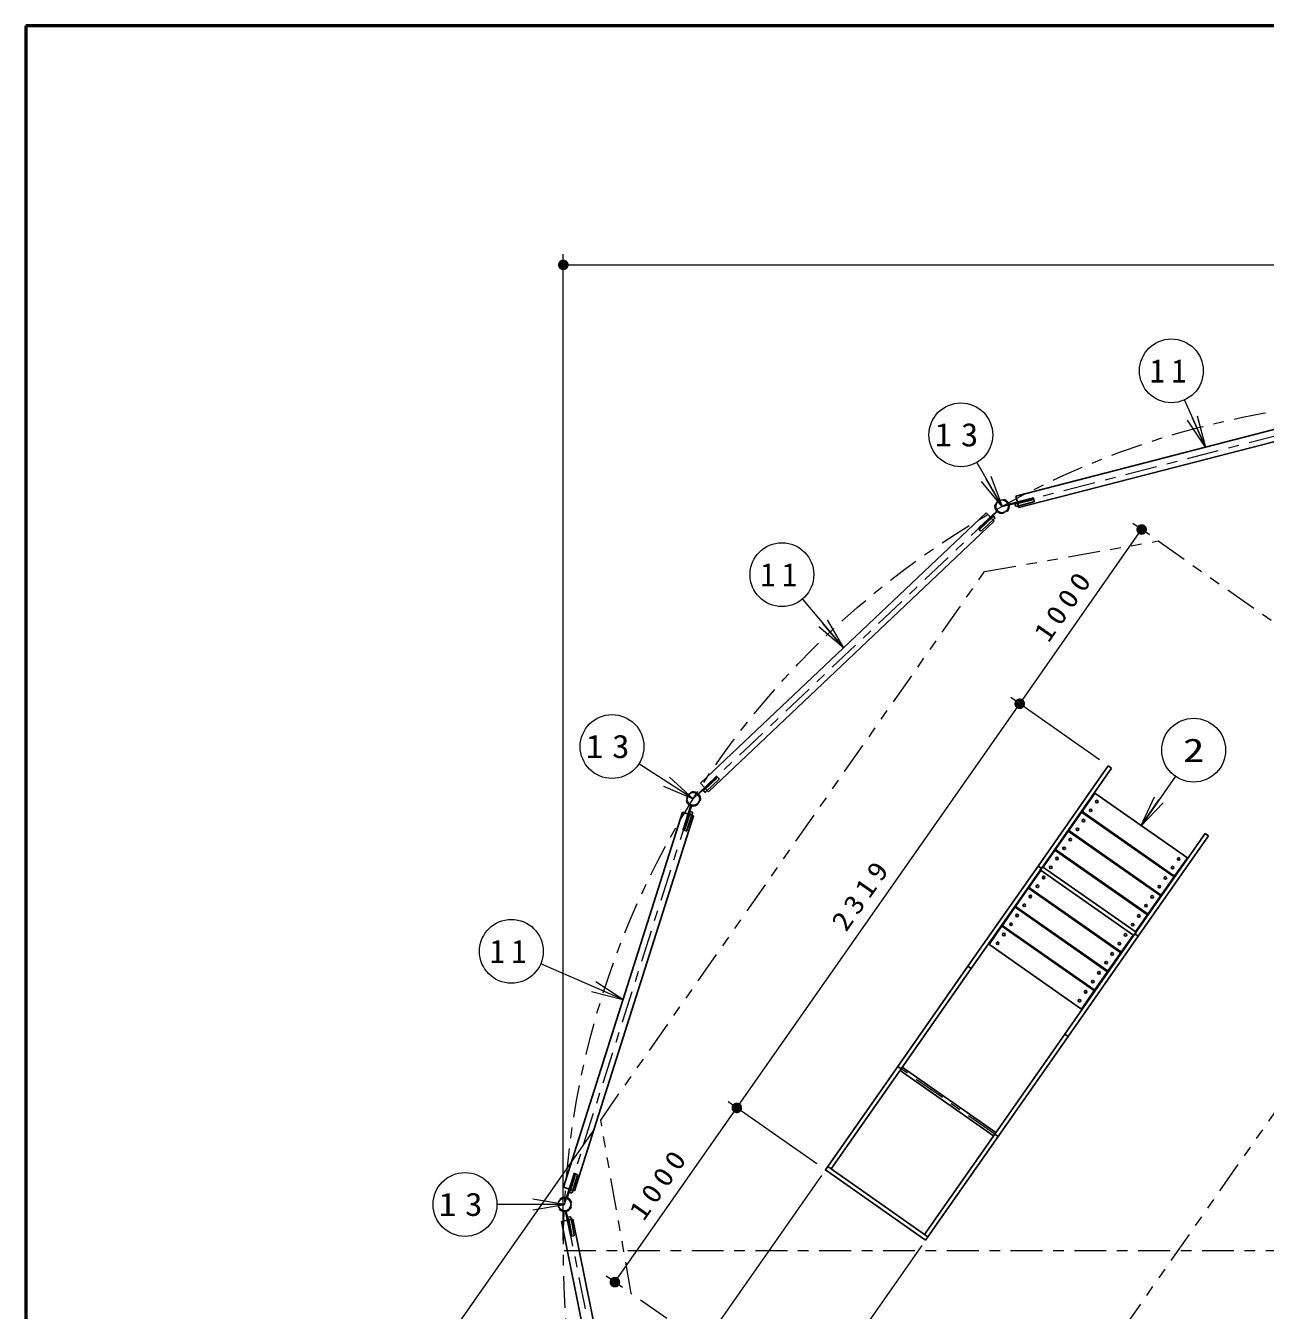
# Model space of a CAD drawing. Units: millimetres on the paper, scale 1:50. Extents: x -805 to -334, y -297 to 267.
# Drawn here: x -805 to -688.4, y 146.2 to 267 of the extents above; entities that cross this region are included whole.
import ezdxf
from ezdxf.enums import TextEntityAlignment as Align

# ---------------------------------------------------------------- set-up
doc = ezdxf.new("R2010")
doc.units = ezdxf.units.MM
doc.linetypes.add('USER2', pattern=[6, 3, -1, 1, -1])
doc.linetypes.add('USER3', pattern=[8, 3, -1, 1, -1, 1, -1])
doc.layers.add('1_50', color=7, linetype='Continuous', lineweight=25)
doc.layers.add('NAKAMURA図枠', color=7, linetype='Continuous', lineweight=13)
doc.styles.add('ＭＳ ゴシック', font='')
doc.styles.get('ＭＳ ゴシック').set_extended_font_data('MS Gothic')

# ---------------------------------------------------------------- blocks, each defined once
blk = doc.blocks.new('filled_dot')
at = {"color": 0, "linetype": 'Continuous', "lineweight": -2, "const_width": 1.25}
blk.add_lwpolyline([(-0.625, 0, 1), (0.625, 0, 1)], format="xyb", close=True, dxfattribs=at)
blk = doc.blocks.new('open_arrow')
at = {"color": 0, "linetype": 'Continuous', "lineweight": -2}
blk.add_lwpolyline([(7.5, 1.25), (0, 0), (7.5, -1.25)], dxfattribs=at)

msp = doc.modelspace()

# ---------------------------------------------------------------- linework, layer by layer
at = {"layer": '1_50', "lineweight": 13}
for p, q in [((-754.432, 152.811), (-754.432, 245.516)), ((-754.432, 244.516), (-594.432, 244.516)), ((-696.02, 231.811), (-694.045, 227.367)), ((-694.045, 227.367), (-695.72, 229.905)), ((-694.045, 227.367), (-695.263, 230.109)), ((-694.806, 230.312), (-694.045, 227.367)), ((-715.542, 225.936), (-713.162, 221.811)), ((-714.228, 224.659), (-713.162, 221.811)), ((-713.162, 221.811), (-715.094, 224.16)), ((-713.162, 221.811), (-714.661, 224.409)), ((-699.312, 219.13), (-700.856, 220.211)), ((-711.508, 203.254), (-700.037, 219.637)), ((-731.94, 213.097), (-728.082, 208.513)), ((-728.082, 208.513), (-730.396, 210.486)), ((-728.082, 208.513), (-730.014, 210.808)), ((-729.631, 211.13), (-728.082, 208.513)), ((-738.111, 165.262), (-711.508, 203.254)), ((-703.998, 197.995), (-712.327, 203.828)), ((-703.998, 197.995), (-712.327, 203.828)), ((-742.209, 194.311), (-747.326, 197.607)), ((-696.86, 196.434), (-700.126, 191.756)), ((-700.126, 191.756), (-698.818, 194.502)), ((-700.126, 191.756), (-698.409, 194.216)), ((-697.999, 193.93), (-700.126, 191.756)), ((-748.821, 175.468), (-756.561, 178.799)), ((-730.6, 160.003), (-738.93, 165.835)), ((-730.6, 160.003), (-738.93, 165.835)), ((-749.582, 148.879), (-738.111, 165.262)), ((-751.489, 163.296), (-764.968, 144.046)), ((-730.137, 158.922), (-748.585, 132.574)), ((-730.137, 158.922), (-748.585, 132.574)), ((-754.315, 156.185), (-760.676, 156.185)), ((-720.717, 152.325), (-739.165, 125.978)), ((-720.717, 152.325), (-739.165, 125.978)), ((-748.858, 148.372), (-750.401, 149.452))]:
    msp.add_line(p, q, dxfattribs=at)
at = {"layer": '1_50'}
for p, q in [((-711.857, 222.768), (-676.037, 232.017)), ((-711.582, 221.703), (-675.762, 230.952)), ((-711.582, 221.703), (-711.857, 222.768)), ((-741.531, 195.78), (-714.666, 221.214)), ((-713.91, 220.416), (-714.666, 221.214)), ((-740.775, 194.981), (-713.91, 220.416)), ((-740.775, 194.981), (-741.531, 195.78)), ((-754.43, 157.8), (-743.237, 193.061)), ((-753.381, 157.467), (-742.188, 192.728)), ((-742.188, 192.728), (-743.237, 193.061)), ((-753.381, 157.467), (-754.43, 157.8)), ((-753.528, 154.811), (-754.606, 154.595)), ((-747.329, 118.322), (-754.606, 154.595)), ((-746.251, 118.539), (-753.528, 154.811))]:
    msp.add_line(p, q, dxfattribs=at)
at = {"layer": '1_50', "linetype": 'USER2', "lineweight": 13}
for p, q in [((-713.162, 221.811), (-674.432, 231.811)), ((-742.209, 194.311), (-713.162, 221.811)), ((-754.313, 156.186), (-742.209, 194.311)), ((-713.858, 162.783), (-722.656, 168.943)), ((-746.446, 116.967), (-754.313, 156.186)), ((-613.359, 151.811), (-754.432, 151.811))]:
    msp.add_line(p, q, dxfattribs=at)
at = {"layer": '1_50', "color": 2}
for p, q in [((-712.991, 222.391), (-712.973, 222.453)), ((-712.522, 222.009), (-710.339, 222.573)), ((-712.506, 221.947), (-710.323, 222.511)), ((-710.339, 222.573), (-710.323, 222.511)), ((-713.67, 221.375), (-715.308, 219.825)), ((-713.626, 221.328), (-715.264, 219.778)), ((-713.745, 221.975), (-713.807, 221.993)), ((-713.032, 221.221), (-713.017, 221.159)), ((-712.731, 221.386), (-712.686, 221.341)), ((-715.308, 219.825), (-715.264, 219.778)), ((-741.746, 194.794), (-740.108, 196.345)), ((-741.702, 194.748), (-740.064, 196.298)), ((-740.108, 196.345), (-740.064, 196.298)), ((-742.34, 194.902), (-742.355, 194.964)), ((-742.443, 193.683), (-743.125, 191.534)), ((-742.382, 193.664), (-743.064, 191.515)), ((-742.799, 194.172), (-742.861, 194.158)), ((-741.81, 193.858), (-741.767, 193.811)), ((-741.627, 194.148), (-741.565, 194.13)), ((-743.125, 191.534), (-743.064, 191.515)), ((-709.355, 187.939), (-709.573, 187.628)), ((-709.355, 187.939), (-709.573, 187.628)), ((-709.573, 187.628), (-709.355, 187.939)), ((-709.573, 187.628), (-709.355, 187.939)), ((-700.775, 181.468), (-709.573, 187.628)), ((-700.557, 181.779), (-709.355, 187.939)), ((-700.775, 181.468), (-700.557, 181.779)), ((-700.775, 181.468), (-700.557, 181.779)), ((-700.557, 181.779), (-700.775, 181.468)), ((-700.557, 181.779), (-700.775, 181.468)), ((-722.765, 168.787), (-722.547, 169.099)), ((-713.749, 162.938), (-722.547, 169.099)), ((-713.967, 162.627), (-722.765, 168.787)), ((-713.749, 162.938), (-713.967, 162.627)), ((-754.141, 156.833), (-753.458, 158.983)), ((-754.08, 156.814), (-753.397, 158.963)), ((-753.458, 158.983), (-753.397, 158.963)), ((-754.713, 156.64), (-754.756, 156.687)), ((-753.743, 155.983), (-753.683, 155.963)), ((-753.724, 156.326), (-753.661, 156.339)), ((-754.761, 155.779), (-754.809, 155.737)), ((-754.213, 155.524), (-753.77, 153.313)), ((-754.15, 155.536), (-753.707, 153.325)), ((-753.77, 153.313), (-753.707, 153.325))]:
    msp.add_line(p, q, dxfattribs=at)
at = {"layer": '1_50', "color": 1}
for p, q in [((-710.293, 222.436), (-711.832, 222.039)), ((-711.826, 221.813), (-710.18, 222.238)), ((-710.323, 222.552), (-710.293, 222.436)), ((-710.295, 222.601), (-710.256, 222.611)), ((-710.207, 222.582), (-710.137, 222.311)), ((-711.949, 222.05), (-711.899, 221.856)), ((-711.832, 222.039), (-711.852, 222.116)), ((-715.355, 219.802), (-715.384, 219.774)), ((-715.299, 219.8), (-715.216, 219.713)), ((-715.216, 219.713), (-714.062, 220.806)), ((-713.874, 220.681), (-715.108, 219.512)), ((-714.062, 220.806), (-714.117, 220.864)), ((-714.009, 220.911), (-713.872, 220.766)), ((-715.386, 219.718), (-715.193, 219.514)), ((-709.775, 188.001), (-703.179, 197.422)), ((-709.464, 187.783), (-702.867, 197.204)), ((-703.179, 197.422), (-702.867, 197.204)), ((-740.002, 196.247), (-741.156, 195.154)), ((-741.042, 194.96), (-739.807, 196.128)), ((-740.084, 196.334), (-740.002, 196.247)), ((-740.083, 196.391), (-740.054, 196.418)), ((-739.997, 196.417), (-739.805, 196.213)), ((-741.264, 195.107), (-741.126, 194.962)), ((-741.156, 195.154), (-741.211, 195.212)), ((-742.991, 191.481), (-742.51, 192.996)), ((-742.285, 192.978), (-742.8, 191.357)), ((-742.51, 192.996), (-742.586, 193.02)), ((-742.515, 193.113), (-742.324, 193.053)), ((-743.156, 191.491), (-743.168, 191.453)), ((-743.142, 191.403), (-742.875, 191.318)), ((-743.106, 191.517), (-742.991, 191.481)), ((-700.666, 181.623), (-694.07, 191.043)), ((-700.355, 181.405), (-693.758, 190.826)), ((-694.07, 191.043), (-693.758, 190.826)), ((-709.775, 188.001), (-716.371, 178.581)), ((-709.464, 187.783), (-716.06, 178.363)), ((-709.775, 188.001), (-709.464, 187.783)), ((-709.775, 188.001), (-709.464, 187.783)), ((-700.666, 181.623), (-707.262, 172.203)), ((-700.355, 181.405), (-706.951, 171.985)), ((-700.666, 181.623), (-700.355, 181.405)), ((-700.666, 181.623), (-700.355, 181.405)), ((-722.967, 169.161), (-716.371, 178.581)), ((-722.656, 168.943), (-716.06, 178.363)), ((-716.371, 178.581), (-716.06, 178.363)), ((-713.858, 162.783), (-707.262, 172.203)), ((-713.547, 162.565), (-706.951, 171.985)), ((-707.262, 172.203), (-706.951, 171.985)), ((-722.967, 169.161), (-729.563, 159.741)), ((-722.967, 169.161), (-722.656, 168.943)), ((-722.967, 169.161), (-722.656, 168.943)), ((-722.967, 169.161), (-722.656, 168.943)), ((-722.967, 169.161), (-722.656, 168.943)), ((-722.656, 168.943), (-729.252, 159.523)), ((-713.858, 162.783), (-720.454, 153.363)), ((-713.547, 162.565), (-720.143, 153.145)), ((-713.858, 162.783), (-713.547, 162.565)), ((-713.858, 162.783), (-713.547, 162.565)), ((-713.858, 162.783), (-713.547, 162.565)), ((-713.858, 162.783), (-713.547, 162.565)), ((-729.563, 159.741), (-729.252, 159.523)), ((-753.318, 158.949), (-753.799, 157.434)), ((-753.605, 157.319), (-753.09, 158.939)), ((-753.458, 159.035), (-753.446, 159.073)), ((-753.432, 158.985), (-753.318, 158.949)), ((-753.396, 159.099), (-753.129, 159.015)), ((-753.799, 157.434), (-753.875, 157.458)), ((-753.871, 157.341), (-753.68, 157.28)), ((-753.939, 154.89), (-754.017, 154.874)), ((-754, 154.99), (-753.804, 155.03)), ((-753.626, 153.331), (-753.939, 154.89)), ((-753.733, 154.983), (-753.399, 153.316)), ((-753.775, 153.261), (-753.768, 153.221)), ((-753.744, 153.308), (-753.626, 153.331)), ((-753.72, 153.19), (-753.446, 153.245)), ((-720.454, 153.363), (-720.143, 153.145))]:
    msp.add_line(p, q, dxfattribs=at)
at = {"layer": '1_50', "color": 40}
for p, q in [((-705.575, 193.215), (-704.485, 194.772)), ((-704.346, 194.796), (-695.826, 188.831)), ((-706.825, 191.429), (-705.735, 192.986)), ((-705.596, 193.01), (-697.077, 187.045)), ((-697.031, 187.111), (-705.55, 193.076)), ((-708.076, 189.644), (-706.986, 191.2)), ((-706.846, 191.225), (-698.327, 185.259)), ((-698.281, 185.325), (-706.801, 191.29)), ((-709.297, 187.899), (-708.236, 189.414)), ((-708.097, 189.439), (-699.578, 183.474)), ((-699.532, 183.539), (-708.051, 189.504)), ((-695.802, 188.692), (-696.892, 187.135)), ((-709.515, 187.588), (-710.576, 186.072)), ((-697.052, 186.906), (-698.142, 185.35)), ((-710.737, 185.843), (-711.827, 184.286)), ((-702.078, 179.902), (-710.598, 185.867)), ((-710.552, 185.933), (-702.033, 179.968)), ((-698.303, 185.12), (-699.393, 183.564)), ((-711.987, 184.057), (-713.077, 182.501)), ((-703.329, 178.116), (-711.848, 184.082)), ((-711.802, 184.147), (-703.283, 178.182)), ((-713.053, 182.361), (-704.533, 176.396)), ((-699.553, 183.334), (-700.614, 181.819)), ((-713.238, 182.271), (-714.328, 180.715)), ((-704.579, 176.331), (-713.098, 182.296)), ((-701.893, 179.992), (-700.832, 181.508)), ((-714.303, 180.576), (-705.784, 174.611)), ((-703.144, 178.207), (-702.054, 179.763)), ((-704.394, 176.421), (-703.304, 177.977)), ((-705.644, 174.635), (-704.555, 176.191))]:
    msp.add_line(p, q, dxfattribs=at)
at = {"layer": '1_50', "linetype": 'USER3', "lineweight": 13}
msp.add_lwpolyline([(-714.81, 215.679), (-698.493, 218.556), (-675.501, 202.457), (-672.624, 186.14), (-708.73, 134.576), (-725.046, 131.699), (-748.039, 147.798), (-750.916, 164.115)], close=True, dxfattribs=at)
at = {"layer": '1_50', "color": 1}
msp.add_lwpolyline([(-720.361, 152.833), (-720.143, 153.145), (-729.563, 159.741), (-729.781, 159.429)], close=True, dxfattribs=at)
at = {"layer": '1_50', "lineweight": 13}
for centre in [(-697.239, 234.552), (-717.041, 228.535), (-733.872, 215.392), (-749.848, 199.232), (-695.142, 198.893), (-759.317, 179.985), (-763.676, 156.185)]:
    msp.add_circle(centre, 3, dxfattribs=at)
at = {"layer": '1_50', "linetype": 'USER2', "lineweight": 13}
msp.add_circle((-674.432, 151.811), 80, dxfattribs=at)
at = {"layer": '1_50'}
for centre, radius in [((-713.163, 221.812), 0.605), ((-713.162, 221.811), 0.606), ((-713.162, 221.811), 0.605), ((-742.209, 194.311), 0.606), ((-742.21, 194.311), 0.605), ((-742.209, 194.311), 0.605), ((-704.825, 193.24), 0.12), ((-704.252, 194.059), 0.12), ((-705.502, 192.273), 0.12), ((-706.076, 191.454), 0.12), ((-707.326, 189.668), 0.12), ((-706.752, 190.487), 0.12), ((-708.003, 188.702), 0.12), ((-696.552, 188.667), 0.12), ((-708.576, 187.882), 0.12), ((-697.125, 187.848), 0.12), ((-709.827, 186.097), 0.12), ((-709.253, 186.916), 0.12), ((-698.375, 186.062), 0.12), ((-697.802, 186.881), 0.12), ((-710.504, 185.13), 0.12), ((-699.052, 185.096), 0.12), ((-711.077, 184.311), 0.12), ((-699.626, 184.277), 0.12), ((-712.328, 182.525), 0.12), ((-711.754, 183.344), 0.12), ((-700.876, 182.491), 0.12), ((-700.303, 183.31), 0.12), ((-713.004, 181.559), 0.12), ((-701.553, 181.524), 0.12), ((-713.578, 180.739), 0.12), ((-702.127, 180.705), 0.12), ((-703.377, 178.919), 0.12), ((-702.804, 179.738), 0.12), ((-704.054, 177.953), 0.12), ((-704.627, 177.134), 0.12), ((-705.878, 175.348), 0.12), ((-705.304, 176.167), 0.12), ((-754.313, 156.186), 0.606), ((-754.313, 156.186), 0.605), ((-754.313, 156.186), 0.605)]:
    msp.add_circle(centre, radius, dxfattribs=at)
at = {"layer": '1_50', "color": 2}
for centre, radius, start, end in [((-713.162, 221.811), 0.605, 315.33507, 73.62213), ((-713.162, 221.811), 0.669, 315.33507, 73.62213), ((-713.163, 221.812), 0.669, 164.29007, 282.57713), ((-713.163, 221.812), 0.605, 164.29007, 282.57713), ((-742.209, 194.311), 0.669, 344.29007, 102.57713), ((-742.209, 194.311), 0.605, 344.29007, 102.57713), ((-742.21, 194.311), 0.669, 193.24507, 311.53213), ((-742.21, 194.311), 0.605, 193.24507, 311.53213), ((-754.313, 156.186), 0.669, 222.20007, 340.48713), ((-754.313, 156.186), 0.605, 222.20007, 340.48713), ((-754.313, 156.186), 0.669, 13.24507, 131.53213), ((-754.313, 156.186), 0.605, 13.24507, 131.53213)]:
    msp.add_arc(centre, radius, start, end, dxfattribs=at)
at = {"layer": '1_50', "color": 1}
for centre, radius, start, end in [((-710.285, 222.562), 0.04, 104.4786, 194.4786), ((-710.246, 222.572), 0.04, 14.4786, 104.4786), ((-710.195, 222.296), 0.06, 284.4786, 14.4786), ((-711.911, 222.06), 0.04, 104.4786, 194.4786), ((-711.841, 221.871), 0.06, 194.4786, 284.4786), ((-715.328, 219.773), 0.04, 43.4336, 133.4336), ((-714.038, 220.883), 0.04, 43.4336, 133.4336), ((-713.915, 220.725), 0.06, 313.4336, 43.4336), ((-715.357, 219.745), 0.04, 133.4336, 223.4336), ((-715.15, 219.556), 0.06, 223.4336, 313.4336), ((-740.055, 196.362), 0.04, 133.4336, 223.4336), ((-740.026, 196.389), 0.04, 43.4336, 133.4336), ((-739.848, 196.172), 0.06, 313.4336, 43.4336), ((-741.235, 195.135), 0.04, 133.4336, 223.4336), ((-741.083, 195.003), 0.06, 223.4336, 313.4336), ((-742.527, 193.075), 0.04, 72.3886, 162.3886), ((-742.342, 192.996), 0.06, 342.3886, 72.3886), ((-743.13, 191.441), 0.04, 162.3886, 252.3886), ((-743.118, 191.479), 0.04, 72.3886, 162.3886), ((-742.857, 191.375), 0.06, 252.3886, 342.3886), ((-753.42, 159.023), 0.04, 162.3886, 252.3886), ((-753.408, 159.061), 0.04, 72.3886, 162.3886), ((-753.147, 158.958), 0.06, 342.3886, 72.3886), ((-753.858, 157.379), 0.04, 162.3886, 252.3886), ((-753.662, 157.337), 0.06, 252.3886, 342.3886), ((-753.992, 154.951), 0.04, 101.3436, 191.3436), ((-753.792, 154.971), 0.06, 11.3436, 101.3436), ((-753.736, 153.269), 0.04, 101.3436, 191.3436), ((-753.728, 153.229), 0.04, 191.3436, 281.3436), ((-753.458, 153.304), 0.06, 281.3436, 11.3436)]:
    msp.add_arc(centre, radius, start, end, dxfattribs=at)
at = {"layer": '1_50', "color": 40}
for centre, start, end in [((-704.403, 194.714), 55, 145), ((-705.653, 192.929), 55, 145), ((-705.493, 193.158), 145, 235), ((-706.904, 191.143), 55, 145), ((-706.743, 191.372), 145, 235), ((-707.994, 189.586), 145, 235), ((-708.154, 189.357), 55, 145), ((-695.884, 188.749), 325, 55), ((-710.494, 186.015), 145, 235), ((-697.134, 186.963), 325, 55), ((-696.974, 187.193), 235, 325), ((-710.655, 185.786), 55, 145), ((-698.385, 185.178), 325, 55), ((-698.224, 185.407), 235, 325), ((-711.905, 184), 55, 145), ((-711.745, 184.229), 145, 235), ((-712.995, 182.443), 145, 235), ((-699.635, 183.392), 325, 55), ((-699.474, 183.621), 235, 325), ((-713.156, 182.214), 55, 145), ((-714.246, 180.658), 145, 235), ((-701.975, 180.05), 235, 325), ((-702.136, 179.82), 325, 55), ((-703.386, 178.035), 325, 55), ((-703.226, 178.264), 235, 325), ((-704.637, 176.249), 325, 55), ((-704.476, 176.478), 235, 325), ((-705.726, 174.692), 235, 325)]:
    msp.add_arc(centre, 0.1, start, end, dxfattribs=at)
at = {"layer": 'NAKAMURA図枠', "lineweight": 50}
for p, q in [((-805, 267), (-805, 0)), ((-420, 267), (-805, 267))]:
    msp.add_line(p, q, dxfattribs=at)

# ---------------------------------------------------------------- block references
at = {"layer": '1_50', "lineweight": 13, "xscale": 0.4, "yscale": 0.4}
msp.add_blockref('filled_dot', (-754.432, 244.516), dxfattribs=at)
at = {"layer": '1_50', "lineweight": 13}
for name, p, xscale, yscale, rotation in [('open_arrow', (-696.02, 231.811), 0.001, 0.001, 294), ('open_arrow', (-715.542, 225.936), 0.001, 0.001, 300), ('filled_dot', (-700.037, 219.637), 0.4, 0.4, 235), ('open_arrow', (-731.94, 213.097), 0.001, 0.001, 310.1), ('filled_dot', (-711.508, 203.254), 0.4, 0.4, 235), ('filled_dot', (-711.508, 203.254), 0.4, 0.4, 55), ('open_arrow', (-742.209, 194.311), 0.4, 0.4, 147.2), ('open_arrow', (-696.86, 196.434), 0.001, 0.001, 235.1), ('open_arrow', (-748.821, 175.468), 0.4, 0.4, 156.7), ('filled_dot', (-738.111, 165.262), 0.4, 0.4, 235), ('filled_dot', (-738.111, 165.262), 0.4, 0.4, 55), ('open_arrow', (-754.315, 156.185), 0.4, 0.4, 180), ('filled_dot', (-749.582, 148.879), 0.4, 0.4, 55)]:
    msp.add_blockref(name, p, dxfattribs=dict(at, xscale=xscale, yscale=yscale, rotation=rotation))

# ---------------------------------------------------------------- texts
at = {"layer": '1_50', "style": 'ＭＳ ゴシック', "width": 1.35}
msp.add_text('2', height=2.199, dxfattribs=at).set_placement((-695.142, 198.893), align=Align.MIDDLE_CENTER)
at = {"layer": '1_50', "char_height": 2.199, "attachment_point": 5, "style": 'ＭＳ ゴシック'}
for s, insert in [('\\T1.43;\\W0.95;11', (-697.239, 234.552)), ('\\T1.5;\\W1.1;13', (-717.041, 228.535)), ('\\T1.43;\\W0.95;11', (-733.872, 215.392)), ('\\T1.5;\\W1.1;13', (-749.848, 199.232)), ('\\T1.43;\\W0.95;11', (-759.317, 179.985)), ('\\T1.5;\\W1.1;13', (-763.676, 156.185))]:
    msp.add_mtext(s, dxfattribs=dict(at, insert=insert))
at = {"layer": '1_50', "char_height": 1.833, "attachment_point": 8, "rotation": 55, "style": 'ＭＳ ゴシック'}
for s, insert in [('\\T1.33;\\W1.15;1000', (-706.592, 212.019)), ('\\T1.33;\\W1.15;2319', (-725.629, 184.831)), ('\\T1.33;\\W1.15;1000', (-744.666, 157.644))]:
    msp.add_mtext(s, dxfattribs=dict(at, insert=insert))

doc.saveas('drawing.dxf')
